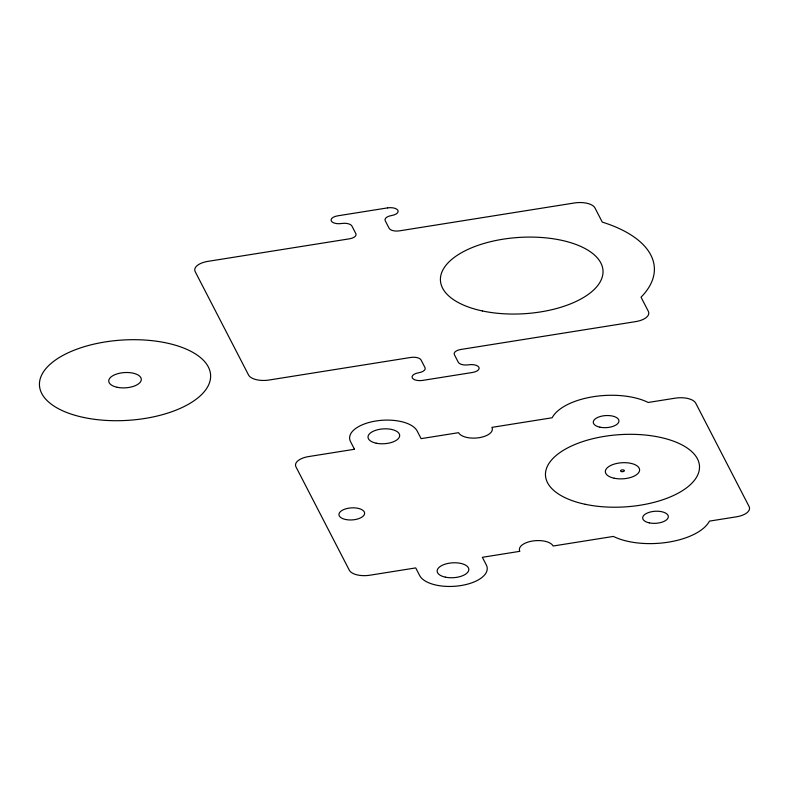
<?xml version="1.0" encoding="UTF-8"?>
<svg xmlns="http://www.w3.org/2000/svg" width="789" height="789" viewBox="0 0 789 789"><rect width="100%" height="100%" fill="white"/><g stroke="black" fill="none" stroke-linecap="round" stroke-linejoin="round"><path stroke-width="1.18" d="M387.616 207.882L337.643 215.841A8.571 4.024 -3.5 0 0 331.291 220.999A8.571 4.024 -3.5 0 0 341.598 223.504A8.571 4.024 -3.5 0 1 351.904 225.999L355.849 233.652A8.571 4.024 -3.5 0 1 349.497 238.811L207.911 261.366A17.141 8.048 -3.5 0 0 195.208 271.682L248.555 375.012A17.141 8.048 -3.5 0 0 269.157 380.012L410.744 357.456A8.571 4.024 -3.5 0 1 421.05 359.962L425.005 367.615A8.571 4.024 -3.5 0 1 418.653 372.763A8.571 4.024 -3.5 0 0 412.292 377.921A8.571 4.024 -3.5 0 0 422.598 380.416L472.572 372.457A8.571 4.024 -3.5 0 0 478.923 367.309A8.571 4.024 -3.5 0 0 468.627 364.804A8.571 4.024 -3.5 0 1 458.32 362.309L454.365 354.646A8.571 4.024 -3.5 0 1 460.717 349.497L635.618 321.626A17.141 8.048 -3.5 0 0 648.331 311.32L641.043 297.197A132.868 62.38 -3.5 0 0 602.273 222.103L594.985 207.98A17.141 8.048 -3.5 0 0 574.372 202.98L399.471 230.852A8.571 4.024 -3.5 0 1 389.164 228.346L385.219 220.693A8.571 4.024 -3.5 0 1 391.571 215.535A8.571 4.024 -3.5 0 0 397.922 210.387A8.571 4.024 -3.5 0 0 387.616 207.882M354.478 449.266L308.677 456.565A17.141 8.048 -3.5 0 0 295.964 466.871L349.31 570.21A17.141 8.048 -3.5 0 0 369.923 575.211L415.724 567.912L419.679 575.566A34.292 16.096 -3.5 0 0 460.894 585.566A34.292 16.096 -3.5 0 0 486.31 564.954L482.355 557.3L519.833 551.324A17.141 8.048 -3.5 0 1 532.545 541.017A17.141 8.048 -3.5 0 1 553.148 546.018L613.398 536.421A55.723 26.155 -3.5 0 0 668.342 542.161A55.723 26.155 -3.5 0 0 709.449 521.115L736.384 516.825A17.141 8.048 -3.5 0 0 749.086 506.518L695.74 403.179A17.141 8.048 -3.5 0 0 675.137 398.179L648.203 402.469A55.723 26.155 -3.5 0 0 593.259 396.719A55.723 26.155 -3.5 0 0 552.152 417.766L491.902 427.372A17.141 8.048 -3.5 0 1 479.199 437.678A17.141 8.048 -3.5 0 1 458.587 432.678L421.109 438.645L417.154 430.991A34.292 16.096 -3.5 0 0 375.939 420.991A34.292 16.096 -3.5 0 0 350.533 441.613L354.478 449.266M83.624 417.45A85.725 40.249 -3.5 0 0 210.614 375.367A85.725 40.249 -3.5 0 0 80.853 347.781A85.725 40.249 -3.5 0 0 83.624 417.45M117.166 387.281A16.283 7.643 -3.5 0 0 141.29 379.282A16.283 7.643 -3.5 0 0 116.644 374.035A16.283 7.643 -3.5 0 0 117.166 387.281M445.331 577.154A15.859 7.446 -3.5 0 0 468.824 569.362A15.859 7.446 -3.5 0 0 444.818 564.263A15.859 7.446 -3.5 0 0 445.331 577.154M376.185 443.191A15.859 7.446 -3.5 0 0 399.678 435.41A15.859 7.446 -3.5 0 0 375.672 430.301A15.859 7.446 -3.5 0 0 376.185 443.191M649.288 522.87A12.861 6.036 -3.5 0 0 668.332 516.558A12.861 6.036 -3.5 0 0 648.874 512.426A12.861 6.036 -3.5 0 0 649.288 522.87M599.896 427.184A12.861 6.036 -3.5 0 0 618.941 420.872A12.861 6.036 -3.5 0 0 599.482 416.74A12.861 6.036 -3.5 0 0 599.896 427.184M345.582 519.487A12.861 6.036 -3.5 0 0 364.626 513.175A12.861 6.036 -3.5 0 0 345.158 509.033A12.861 6.036 -3.5 0 0 345.582 519.487M585.211 504.289A77.154 36.225 -3.5 0 0 699.498 466.417A77.154 36.225 -3.5 0 0 582.716 441.593A77.154 36.225 -3.5 0 0 585.211 504.289M614.187 478.223A17.141 8.048 -3.5 0 0 639.593 469.8A17.141 8.048 -3.5 0 0 613.635 464.287A17.141 8.048 -3.5 0 0 614.187 478.223M621.545 471.605A1.933 0.907 -3.5 0 0 624.395 470.658A1.933 0.907 -3.5 0 0 621.476 470.037A1.933 0.907 -3.5 0 0 621.545 471.605M482.375 310.955A81.435 38.237 -3.5 0 0 603.013 270.982A81.435 38.237 -3.5 0 0 479.742 244.777A81.435 38.237 -3.5 0 0 482.375 310.955"/></g></svg>
